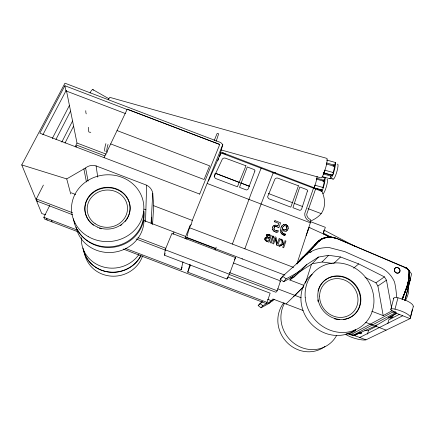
<?xml version="1.0" encoding="UTF-8"?>
<svg xmlns="http://www.w3.org/2000/svg" width="435" height="435" viewBox="0 0 435 435"><rect width="100%" height="100%" fill="white"/><g stroke="black" fill="none" stroke-linecap="round" stroke-linejoin="round"><path stroke-width="0.65" d="M145.524 221.823L146.638 185.19L96.075 165.92A10.223 9.233 -3.9 0 0 85.597 167.953L66.729 178.905L21.75 164.914L64.956 83.199L220.697 142.533L222.791 144.556L219.43 156.698M407.274 268.825L406.703 268.02L406.703 268.308L336.543 238.353L406.698 268.009L407.372 268.721A37.872 33.751 48.6 0 1 409.259 270.88L409.275 270.885A50.514 45.365 44.5 0 1 406.622 288.057A50.455 45.311 44.5 0 0 409.259 270.88L408.008 269.45M151.097 223.242L152.75 193.27A11.729 10.826 2.2 0 0 146.638 185.19M152.538 224.58L153.713 205.717L152.75 193.27M281.76 231.007L281.978 229.506L283.881 230.99M329.464 237.01C331.503 236.433 332.269 237.912 329.496 237.113C327.115 237.923 324.94 235.291 336.511 238.559C331.22 235.96 321.492 236.765 317.104 242.523M333.041 237.586L332.998 237.282L336.543 238.407M334.749 164.789L334.787 165.273L335.619 162.554L326.598 160.015M332.688 174.865L332.721 175.365L333.558 172.635L324.483 170.09M330.024 178.268L330.116 178.758L330.872 176.077L323.205 173.929M324.472 179.954L324.488 180.433L325.271 177.861L322.215 177.007M164.468 255.214L165.197 249.777L171.956 233.356L235.52 257.591L229.414 274.267L226.934 279.036L164.468 255.214L165.186 253.469M280.483 230.12L280.994 227.717M274.012 229.49L274.251 227.249M266.943 241.409L268.982 242.186L271.337 235.449L268.308 234.351L267.095 234.389L266.231 235.748L266.802 237.118L265.181 237.722M286.246 226.075L286.823 227.565L286.377 229.125M185.06 238.831L185.484 236.906L190.253 225.047M186.735 239.114L187.099 237.521M191.221 224.873L192.27 220.414L222.791 144.556M324.445 170.89L324.265 171.591M125.487 248.423L181.15 269.646L183.004 261.821M264.768 238.771L265.192 237.706M314.603 185.881L314.32 186.881M127.102 109.495L64.88 85.733L39.841 133.164L199.676 194.081M287.986 229.169L288.204 227.69L287.861 226.369M288.177 228.408L287.209 230.517M265.774 239.027L265.867 238.679M410.499 316.772L412.358 309.29M410.412 318.05L413.212 306.8M272.653 227.173C271.397 230.316 275.023 232.594 277.813 232.219L278.286 230.854L276.067 230.86M404.778 300.688L411.586 274.006A38.226 34.066 48.6 0 0 409.275 270.896A38.057 33.919 48.6 0 0 406.698 268.009A38.008 33.87 48.6 0 1 409.275 270.885M404.98 300.596L410.134 280.374A4.905 1.457 -69 0 0 410.439 277.965M372.48 324.961L352.633 335.515L349.136 334.183A3.703 0.919 17.5 0 0 346.151 333.966A3.703 0.919 17.5 0 0 347.152 335.265A12.593 3.143 17.3 0 0 365.938 339.844L410.031 318.643A15.127 4.377 15.8 0 0 395.007 309.149L397.943 297.806A4.508 1.392 15.5 0 0 393.838 298.508M390.809 309.459L393.757 298.214M387.77 323.722L388.781 319.856L399.613 314.249M219.74 144.463L127.205 109.212L219.74 144.463L199.665 194.124M375.791 326.239L376.161 324.929M282.358 228.326L283.022 229.332L284.669 230.017M367.493 334.129L368.527 330.317L376.27 326.315M227.744 277.013L270.157 293.19L267.046 302.401L187.735 272.158L189.877 264.442M214.281 176.572L215.205 173.255M220.148 155.496L220.882 152.892L222.981 152.832L320.736 190.274M282.342 228.348L282.821 227.097M305.446 283.125L311.465 264.208M329.882 237.211L323.259 233.84L325.331 227.309L310.699 221.736L310.345 222.807L207.381 183.57M310.699 221.736L296.985 263.648L297.301 263.942M216.157 141.315L218.479 134.339A0.799 0.712 15.5 0 0 218.006 133.398A0.799 0.712 15.5 0 0 216.989 133.773L214.21 140.576M229.093 274.414L275.921 292.271L277.22 290.787L280.515 280.918L233.541 263.006M281.913 240.995L280.814 239.984L281.102 239.168L281.391 239.283M280.825 239.968L281.102 239.168M280.727 232.192L281.739 233.91L283.653 235.09L284.881 235.373L285.219 234.128M284.881 235.373L285.306 234.128M275.464 238.587L273.615 243.932L272.663 243.589L275.002 236.847L275.997 237.227L277.34 243.703L279.156 238.429L280.096 238.788L277.775 245.541L276.818 245.177L275.453 238.603L276.829 245.161M313.494 188.176L304.788 213.373A7.721 6.721 31.9 0 0 310.677 221.768L310.503 219.599A5.579 4.856 31.9 0 1 306.746 214.172L315.609 188.98M273.381 237.195L273.697 236.297L272.669 235.928L272.364 236.803L273.381 237.195L272.37 236.787M267.362 236.77L269.434 237.831L270.13 235.852L267.868 235.21M275.708 225.205L278.003 225.966L278.884 223.416L274.594 221.817L275.002 220.665L280.597 222.796L278.873 227.761L278.025 227.266M274.61 221.785L275.002 220.665M306.142 235.667L309.111 227.434L330.654 237.205M244.856 248.825L261.092 204.042L273.234 172.836M226.934 279.036L227.587 277.264M405.773 290.058L406.502 287.916M405.85 290.194L406.627 288.09A50.558 45.409 44.5 0 0 409.275 270.896M232.388 244.073L251.338 193.004L261.12 168.22M404.887 292.092L406.453 287.883A50.264 45.137 44.5 0 0 409.123 272.261L409.259 270.88L409.264 272.31A50.449 45.305 44.5 0 1 406.584 287.992L405.061 292.298M405.73 290.02L402.614 298.595M405.806 290.096L404.262 294.408M324.151 171.939L323.803 172.706M215.102 249.967L216.173 247.162M404.137 294.234L404.941 292.13M404.028 294.163L402.386 298.377M404.245 294.343L402.62 298.622M187.735 272.158L190.573 264.92M402.446 298.41L403.272 296.306M181.15 269.646L182.151 267.123M402.076 299.503L402.5 298.448M402.157 299.579L406.393 287.85A50.194 45.077 44.5 0 0 409.058 272.25L409.03 270.918L407.231 268.863M402.201 299.677L402.603 298.557M187.262 236.178A13.262 4.143 -74.6 0 1 189.606 227.755L190.856 224.65M217.924 160.455L218.68 158.579M173.021 234.394L174.005 232.002M280.977 227.744L281.478 226.548M208.457 181.118L220.871 152.886L321.965 191.4L322.248 192.036A105.89 43.799 21.6 0 1 321.177 213.634A107.657 44.832 21.7 0 1 311.003 220.893M265.856 238.695L266.198 238.097M272.636 227.2L272.995 226.412M335.216 163.136L335.619 162.554M104.101 157.704L127.205 109.272M266.334 235.253L266.519 234.878M307.947 230.148L308.643 228.723M78.148 231.855L44.566 219.05L43.843 217.288L49.682 205.543M76.06 147.041L76.957 145.236L104.873 155.877M75.184 146.693L77.006 143.044L66.403 90.388M65.005 143.077L73.602 126.145M234.356 259.891L235.52 257.591M37.301 201.285L36.344 198.942L43.386 185.082M61.803 142.093L72.563 120.995M55.963 139.412L70.562 111.055M52.287 138.526L69.426 105.411M42.869 134.785L65.924 90.888L64.88 85.733M325.021 178.138L325.271 177.861M320.611 190.824L320.889 190.818M323.015 187.773L323.455 187.039A7.466 1.223 -73.7 0 0 324.95 180.22L324.793 178.649M330.6 176.371L330.872 176.077M333.281 172.94L333.558 172.635M282.804 227.124L283.207 226.445M269.434 237.831L267.732 237.113M281.461 226.575L282.032 225.662M278.172 230.844L277.633 230.92M286.399 229.098L285.762 229.81M279.613 246.243L283.19 244.089L279.613 246.243L278.411 245.78L282.505 243.328L282.097 242.6M274.235 227.277L274.49 226.918M272.979 226.439L273.419 225.863M274.262 299.302L268.781 303.538L261.033 307.801L258.172 305.587L261.913 301.711M292.673 276.823L283.604 281.749L280.205 279.15L282.658 276.209L300.019 260.772A39.862 36.54 46.1 0 1 329.589 247.667L344.939 251.68L380.108 267.313A25.812 23.131 48.1 0 1 394.529 281.983A82.182 75.962 46.8 0 1 396.557 297.045M298.231 262.191C299.003 262.321 299.307 259.994 300.868 259.14M279.852 281.701L280.515 280.918M300.976 259.178L298.453 262.126M298.54 262.142L301.036 259.206M298.867 261.696L296.985 263.648L301.096 259.244M299.302 261.37L301.161 259.293M410.031 318.643L396.584 313.32L388.602 317.523L390.358 318.192L392.245 317.207L393.115 316.191M300.019 260.772L299.362 261.413M300.101 260.038L317.148 242.529C320.334 238.973 324.929 237.091 329.523 237.244M316.234 243.529L314.853 245.128L316.876 243.16M318.007 241.985C319.872 239.223 323.14 237.869 326.071 237.619M261.033 307.801L262.832 305.729L270.69 301.411M283.604 281.749L286.116 278.851L295.332 273.854L299.449 270.945L306.55 264.736L318.442 257.074L328.626 255.307L340.545 256.982L358.706 263.904L384.409 276.872L386.47 280.173L391.592 308.078M360.68 332.574L359.218 333.34L360.381 333.786L361.164 332.884M267.046 302.401L266.073 303.521L123.225 249.043M268.781 303.538L272.859 298.981L303.124 310.519M304.027 285.414L289.835 279.999L295.332 273.854M272.256 301.063L273.925 299.209M289.835 279.999L293.815 277.182L299.449 270.945M283.19 226.472L284.816 225.504L286.48 226.401M293.815 277.182L300.694 271.157L306.55 264.736M300.694 271.157L312.216 263.724L318.442 257.074M320.361 240.185L321.188 239.299L318.659 241.49L318.425 241.316L298.247 262.174M318.659 241.49L299.427 261.462L305.288 255.595A39.715 36.426 46.2 0 1 307.54 253.986M282.016 225.689L283.908 224.4M301.216 259.26L317.311 242.594M312.216 263.724L322.063 261.995L328.626 255.307M300.824 259.135L303.88 256.345L304.168 256.547M300.025 260.07L302.896 257.177M300.28 260.021L303.396 257.297M300.367 260.048L303.124 257.33M286.007 303.994L294.838 295.381L293.505 296.67M333.585 263.605L340.545 256.982M258.172 305.587L262.729 301.515M280.205 279.15L282.717 276.916M319.937 240.403L318.48 241.349L304.049 256.443L302.031 258.08M318.54 241.392L322.748 238.559L327.778 237.341M302.803 257.156L303.88 256.345M301.999 258.102L303.989 256.4M302.2 258.053L318.599 241.436L321.286 239.402L324.418 238.065M353.65 268.161L358.706 263.904M286.121 229.501L284.653 230.044M274.474 226.945L274.779 226.684M287.225 230.49L286.034 231.202M273.403 225.89L274.512 225.259M365.03 277.318L375.922 282.821L384.409 276.872M393.898 311.427L370.359 324.097L372.523 324.923L396.28 312.335L392.076 310.731L383.181 315.592L377.901 286.012L386.47 280.173M266.187 238.114L266.807 237.853M266.758 234.606L267.492 234.313M375.307 326.022L396.584 313.32L396.236 313.124L396.47 313.379M350.648 334.76L370.315 324.135M352.16 335.336L353.361 335.124M395.236 312.89L394.675 312.678L395.719 312.123L394.675 312.678L392.865 311.987M360.381 333.786L361.855 333.02L360.294 332.427L354.34 335.559L351.377 334.368M375.285 326.043L354.052 335.401L360.294 332.427M389.031 317.686L390.907 316.702L392.245 317.207M354.34 335.559L359.729 337.478L402.62 315.815M318.708 241.18L319.072 241.186M274.762 226.711L275.513 226.456M286.687 230.914L285.469 231.306L283.859 231.018M284.044 225.721L284.8 225.531M283.31 224.623L285.197 224.395M267.878 235.194L267.259 235.77L267.22 236.569M324.347 237.934L326.016 237.483M275.094 226.564L276.948 226.733M274.496 225.286L275.725 225.178M327.637 237.042L325.984 237.428M327.691 237.108L324.2 237.782M316.327 188.371L322.536 190.084L323.292 187.594L314.652 185.103M272.729 172.82L273.31 172.842M329.42 236.944L333.041 237.396L336.516 238.494M282.734 233.203L283.848 233.899L285.235 234.101M266.802 237.869L268.112 238.152M90.79 132.3L89.479 132.191A12.001 2.425 -75.6 0 1 88.555 127.297M276.905 230.903L274.528 230.197L273.871 228.652M242.001 258.874L242.54 258.945M322.063 261.995L332.307 263.425M331.214 237.026L333.036 237.352M275.659 232.018L276.421 232.176M317.893 189.143L319.279 189.519M284.637 234.073L283.245 233.579M275.942 226.494L278.041 227.239M326.413 162.918L334.787 165.273M326.386 164.006L334.085 166.165M323.651 172.825L332.721 175.365M323.216 172.874L331.557 175.207M333.02 179.128L330.334 178.377L330.682 178.453A7.89 1.359 -73.4 0 0 332.422 175.74L333.77 172.135A7.89 1.359 -73.4 0 0 335.314 164.995L335.097 163.44M322.384 176.621L330.051 178.769M221.192 149.944L321.122 177.92A10.223 1.615 -73.5 0 0 325.701 167.72A10.223 1.615 -73.5 0 0 326.636 158.313L110.327 97.505A10.348 1.903 -75.8 0 0 108.402 99.37M316.544 178.209L324.488 180.433M316.555 179.176L323.863 181.221M309.111 227.434L309.905 227.761M285.181 224.422L286.496 224.895L287.502 225.836M274.577 172.521L275.273 172.766L274.947 172.63M45.621 214.77L41.765 213.574L21.75 164.914M317.746 242.257L317.403 242.284L318.425 241.316M284.267 235.259L282.581 234.536M268.297 234.367L269.45 234.753M268.433 235.253L269.216 235.525M406.752 268.46L404.441 267.579M394.773 312.629L396.584 313.32M65.924 90.888L125.362 113.53M117.048 130.571L209.61 165.838L204.064 179.514L110.675 143.925M239.419 182.423L215.461 173.293L239.391 182.472M240.68 182.901L249.505 186.262M240.653 182.95L249.478 186.31M268.357 193.493L292.826 202.83M294.087 203.297L302.238 206.418M307.888 208.572L321.182 213.623M77.006 143.044L106.091 154.131M409.547 280.151L410.134 280.374M268.101 238.168L269.183 238.559C269.58 242.273 266.193 241.104 265.785 239.011M283.18 244.106L283.789 244.318L282.728 247.428L283.674 247.787L285.969 241.028L285.012 240.685C284.827 244.584 282.875 244.291 282.886 241.381M153.713 205.717L192.27 220.414M144.007 209.088L145.888 209.806M189.606 227.761L293.641 267.422M71.248 192.825L75.69 194.521M143.561 220.393L185.957 236.558M185.484 236.906L215.695 248.423M187.023 237.836L284.941 275.17M290.564 277.312L291.814 277.786A13.523 1.68 -69.5 0 0 292.141 277.051M371.784 311.242L383.181 315.592M277.633 288.796L301.096 297.741M365.77 322.4L386.106 330.138M36.344 198.942L72.525 212.742M137.906 237.668L165.833 248.32M229.321 272.527L277.22 290.787M165.197 249.777L229.414 274.267M37.274 201.226L72.504 214.705M136.068 238.945L165.762 250.266M354.465 330.1L355.738 330.584L349.136 334.183L348.93 332.862M267.601 299.269L271.331 300.694A12.033 1.321 -69.7 0 1 271.407 300.28M359.729 337.478L365.938 339.844M43.843 217.288L77.348 230.066M277.095 225.558L277.525 225.743M266.296 241.126L266.954 241.392M222.535 152.69L224.775 153.734M285.871 224.623L287.035 225.335M281.38 239.299L282.505 240.055M324.102 230.158L355.183 246.46M331.388 237.331L323.58 233.236L323.841 230.327M320.263 189.981L321.965 191.4M283.044 229.305L283.941 229.816M92.829 89.599L109.082 98.843M297.888 262.593L298.269 262.811M224.438 153.544L225.357 154.072M264.779 238.755L265.089 240.082L266.302 241.11M273.577 230.947L274.197 231.398M282.658 276.209L286.116 278.851M259.929 303.483L262.832 305.729M265.426 240.479L265.812 240.816M406.736 268.085L407.959 269.499M283.522 243.431L283.011 242.681M407.361 268.738L407.986 269.472M282.326 232.758L282.712 233.231M407.921 269.531L409.15 270.891L409.226 272.294A50.395 45.256 44.5 0 1 406.546 287.954M281.151 233.106L281.755 233.889M375.922 282.821L377.901 286.012M287.519 225.808L288.079 227.032M282.516 240.038L282.875 241.398M281.777 230.985L282.31 232.785M322.471 190.084L322.204 190.416A7.466 1.223 -73.7 0 1 321.601 191.666M46.507 218.305L47.208 220.061M51.455 220.192L52.118 221.932M282.668 240.294L282.783 240.604M272.527 229.223L272.745 229.843M281.847 231.632L282.032 232.23M286.67 226.755L286.806 227.592M66.729 178.905L70.731 193.945M264.784 239.228L264.893 239.669M282.087 242.616L281.923 240.979M280.711 232.219L280.499 230.093M83.879 168.867L86.44 181.982M85.597 167.953L88.077 181.101M96.075 165.92L97.761 177.143M151.429 217.201L151.935 223.916M271.505 300.498A8.792 0.962 -69.7 0 1 271.489 300.384M368.527 330.317A12.517 3.295 17.1 0 1 364.916 330.464M324.94 346.483A30.238 28.226 52.9 0 1 323.265 347.636M322.694 347.989A30.238 28.226 52.9 0 1 285.501 340.806A30.238 28.226 52.9 0 1 283.946 302.64M336.712 335.293A30.907 28.781 52.3 0 1 296.616 345.08A30.907 28.781 52.3 0 1 284.441 303.434M107.287 152.283A10.108 2.104 -69.7 0 1 108.032 144.431M105.172 151.478A10.108 2.137 -69.7 0 1 105.884 143.615M323.613 181.4A4.459 0.734 -73.7 0 1 324.026 182.82A4.459 0.734 -73.7 0 1 322.748 187.583M321.71 189.633A4.459 0.734 -73.7 0 1 321.237 189.258M327.038 179.291A7.46 1.256 -73.7 0 1 326.326 186.811A7.46 1.256 -73.7 0 1 322.884 193.466M322.906 181.107A7.466 1.223 -73.7 0 1 323.504 179.851M317.153 176.338A9.668 1.457 -73.8 0 1 314.141 187.871M337.419 164.147A7.89 1.392 -73.4 0 1 336.5 172.869A7.89 1.392 -73.4 0 1 332.829 178.54M86.277 113.867A12.702 2.697 -76 0 1 85.777 110.68M90.018 92.992A12.702 2.697 -76 0 1 93.416 90.121M333.803 166.382A4.714 0.81 -73.4 0 1 334.314 167.763A4.714 0.81 -73.4 0 1 332.971 172.782M332.177 174.511A4.714 0.81 -73.4 0 1 331.367 175.098M332.982 166.181A7.89 1.359 -73.4 0 1 333.64 164.821M88.3 219.876A22.625 20.869 -5 0 1 106.27 187.795A22.625 20.869 -5 0 1 127.933 217.342M127.645 217.886A22.625 20.869 -5 0 1 125.133 221.497M121.887 224.569A22.625 20.869 -5 0 1 120.305 225.689M101.263 228.777A22.625 20.869 -5 0 1 99.359 228.212M93.59 225.259A22.625 20.869 -5 0 1 92.568 224.493M92.084 224.085A22.625 20.869 -5 0 1 88.653 220.382M143.664 211.823A35.295 32.658 -5.4 0 1 111.697 246.71A35.295 32.658 -5.4 0 1 73.461 218.789M309.921 252.572A39.715 36.426 46.2 0 1 311.4 251.811M292.184 276.861A9.945 1.245 -69.4 0 1 291.58 278.047M323.417 233.057A12.049 1.74 -69.5 0 1 323.259 233.845M392.076 310.737A4.54 1.332 15.8 0 1 391.108 309.013A4.54 1.332 15.8 0 1 395.002 309.138M397.949 297.817A15.024 4.578 15.5 0 1 413.228 306.805M407.921 287.758A8.504 2.545 -69.4 0 1 405.529 300.329M409.389 282.293A3.92 1.164 -69.1 0 1 409.058 283.267M318.007 291.135A22.582 20.652 48.6 0 1 340.665 276.519A22.582 20.652 48.6 0 1 360.414 298.339A22.582 20.652 48.6 0 1 343.715 319.535M339.327 319.676A22.582 20.652 48.6 0 1 334.297 318.714M318.192 301.792A22.582 20.652 48.6 0 1 317.773 299.905M355.618 329.654A35.24 32.315 49.1 0 1 308.894 321.144A35.24 32.315 49.1 0 1 312.167 274.208M143.947 211.29A35.148 32.543 -5.4 0 1 118.543 246.183A35.148 32.543 -5.4 0 1 77.392 229.626M74.934 223.416A35.148 32.543 -5.4 0 1 74.477 221.491M143.98 219.583A34.294 31.842 -6 0 1 113.247 252.311A34.294 31.842 -6 0 1 76.054 227.092M142.631 255.802A29.999 28.253 -9.3 0 1 111.306 276.133A29.999 28.253 -9.3 0 1 84.287 251.827M140.989 255.698A30.657 28.813 -8.7 0 1 109.462 272.174A30.657 28.813 -8.7 0 1 83.428 249.511M140.886 255.497A30.738 28.879 -8.7 0 1 108.609 271.935A30.738 28.879 -8.7 0 1 82.944 248.048M138.895 254.529A31.423 29.46 -8 0 1 102.905 266.84A31.423 29.46 -8 0 1 81.388 237.668M307.425 191.079L301.689 208.849A2.67 2.327 29.9 0 1 299.764 210.317L292.924 207.707L299.797 186.968L306.528 189.529A1.305 1.126 29.1 0 1 307.425 191.079M273.039 237.994L271.271 243.062L270.374 242.719L272.131 237.668L273.039 237.994M298.453 185.788L290.819 207.142L268.781 198.741L267.541 196.973L274.8 179.399A2.762 2.393 25.3 0 1 277.655 178.089L298.453 185.788M254.856 171.053L248.369 188.529A2.659 2.338 21.9 0 1 246.357 189.964L239.522 187.36L247.276 166.958L254.002 169.519A1.3 1.126 21.9 0 1 254.856 171.053M245.96 165.789L237.407 186.789L215.374 178.393L214.183 176.643L222.214 159.368A2.762 2.393 17.9 0 1 225.156 158.09L245.96 165.789M296.186 294.027L294.87 295.343L303.712 286.573L296.186 294.027M97.696 227.184A22.663 20.902 -4.9 0 0 130.043 206.266A22.663 20.902 -4.9 0 0 94.64 191.106A22.663 20.902 -4.9 0 0 97.696 227.184M88.305 236.656A36.203 33.392 -4.9 0 0 143.822 209.11A36.203 33.392 -4.9 0 0 90.888 178.807A36.203 33.392 -4.9 0 0 88.305 236.656M95.08 223.623A20.189 18.629 -5 0 0 127.357 210.812A20.189 18.629 -5 0 0 99.599 191.552A20.189 18.629 -5 0 0 95.08 223.623M394.42 270.777A3.007 2.648 46.2 0 0 399.167 272.582A3.007 2.648 46.2 0 0 397.84 267.71A3.007 2.648 46.2 0 0 394.42 270.777M394.496 270.722A3.007 2.653 46.2 0 0 399.248 272.527A3.007 2.653 46.2 0 0 397.916 267.655A3.007 2.653 46.2 0 0 394.496 270.722M318.192 300.09A22.625 20.684 48.6 0 0 353.573 315.261A22.625 20.684 48.6 0 0 346.195 277.737A22.625 20.684 48.6 0 0 318.192 300.09M305.191 297.268A36.143 33.033 48.5 0 0 358.978 328.05A36.143 33.033 48.5 0 0 354.394 267.753A36.143 33.033 48.5 0 0 305.191 297.268M319.594 296.077A20.157 18.433 48.6 0 0 348.212 315.712A20.157 18.433 48.6 0 0 348.582 282.244A20.157 18.433 48.6 0 0 319.594 296.077"/></g></svg>
